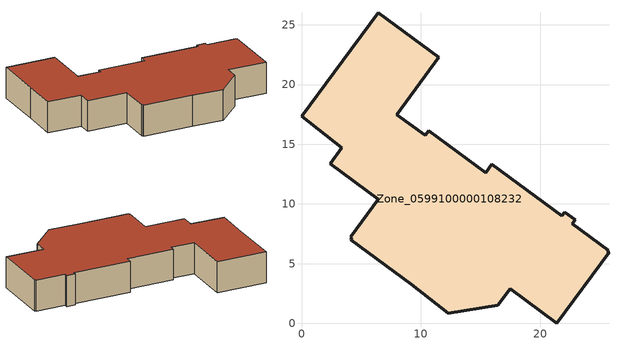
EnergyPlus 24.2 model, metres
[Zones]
Zone_0599100000108232
 floor ground (C_G): 17.48,2.88 16.43,1.5 12.28,0.86 9.18,3.29 4.11,7.01 4.21,7.16 4.12,7.24 6.45,10.4 2.4,13.38 3.38,14.72 0,17.34 2.76,21.03 6.43,26.02 11.51,22.29 7.98,17.49 10.36,15.74 10.66,16.15 15.44,12.63 15.94,13.31 21.81,8.99 22.05,9.31 22.93,8.66 22.69,8.34 25.69,6.13 25.61,6.03 25.76,5.93 21.4,0 z0
 wall outside (C_F): 22.69,8.34 22.93,8.66 22.05,9.31 21.81,8.99 15.94,13.31 15.44,12.63 10.66,16.15 10.36,15.74 7.98,17.49 11.51,22.29 6.43,26.02 2.76,21.03 0,17.34 3.38,14.72 2.4,13.38 6.45,10.4 4.12,7.24 4.21,7.16 4.11,7.01 9.18,3.29 12.28,0.86 16.43,1.5 17.48,2.88 21.4,0 25.76,5.93 25.61,6.03 25.69,6.13 22.69,8.34 z0:3.9
 roof outside (C_R): 25.76,5.93 25.61,6.03 25.69,6.13 22.69,8.34 22.93,8.66 22.05,9.31 21.81,8.99 15.94,13.31 15.44,12.63 10.66,16.15 10.36,15.74 7.98,17.49 11.51,22.29 6.43,26.02 2.76,21.03 0,17.34 3.38,14.72 2.4,13.38 6.45,10.4 4.12,7.24 4.21,7.16 4.11,7.01 9.18,3.29 12.28,0.86 16.43,1.5 17.48,2.88 21.4,0 z3.9
[BUILDING]
Pand.0599100000108232: North Axis=0; Terrain=City; Loads Convergence Tolerance Value=0.04; Temperature Convergence Tolerance Value=0.4; Solar Distribution=FullExterior; Maximum Number of Warmup Days=25; Minimum Number of Warmup Days=1
[Site:Location]
Rotterdam.The.Hague.AP_ZH_NLD Design_Conditions: Latitude=51.96; Longitude=4.45; Time Zone=1; Elevation=-4.5
[SITE:GROUNDTEMPERATURE:BUILDINGSURFACE]
18, 18, 18, 18, 18, 18, 18, 18, 18, 18, 18, 18
[MATERIAL] Thermal Absorptance=0.9; Solar Absorptance=0.7; Visible Absorptance=0.7
Name | Roughness | Thickness | Conductivity | Density | Specific Heat
G.D.1965 | MediumSmooth | 0.15 | 1 | 540 | 1210
F.D.1965 | Rough | 0.3 | 0.857143 | 1920 | 840
R.D.1965 | MediumRough | 0.2 | 0.08 | 1500 | 1000
[CONSTRUCTION]
C_G: G.D.1965
C_F: F.D.1965
C_R: R.D.1965
[ZONE]
Zone_0599100000108232: Type=1; Multiplier=1; Ceiling Height=Autocalculate; Volume=Autocalculate; Floor Area=autocalculate; Part of Total Floor Area=Yes
[ZONEINFILTRATION:DESIGNFLOWRATE]
Infil_Zone_0599100000108232: Zone or ZoneList or Space or SpaceList=Zone_0599100000108232; Schedule=AlwaysOn; Design Flow Rate Calculation Method=Flow/Area; Flow Rate per Floor Area=0.0042; Constant Term Coefficient=1; Temperature Term Coefficient=0; Velocity Term Coefficient=0; Velocity Squared Term Coefficient=0
[HVACTEMPLATE:ZONE:IDEALLOADSAIRSYSTEM]
Zone_0599100000108232: Maximum Heating Supply Air Temperature=50; Minimum Cooling Supply Air Temperature=13; Maximum Heating Supply Air Humidity Ratio=0.0156; Minimum Cooling Supply Air Humidity Ratio=0.0077; Heating Limit=NoLimit; Cooling Limit=NoLimit; Dehumidification Control Type=ConstantSensibleHeatRatio; Cooling Sensible Heat Ratio=0.7; Dehumidification Setpoint=60; Humidification Control Type=None; Humidification Setpoint=30; Outdoor Air Method=None; Outdoor Air Flow Rate per Person=0.00944; Outdoor Air Flow Rate per Zone Floor Area=0; Outdoor Air Flow Rate per Zone=0; Demand Controlled Ventilation Type=None; Outdoor Air Economizer Type=NoEconomizer; Heat Recovery Type=None; Sensible Heat Recovery Effectiveness=0.7; Latent Heat Recovery Effectiveness=0.65
[ZONECONTROL:THERMOSTAT]
ThermostatControl_Zone_0599100000108232: Zone or ZoneList=Zone_0599100000108232; Control Type Schedule=DualSetpointControlType; Control 1=Thermostat_Zone_0599100000108232; Temperature Difference Between Cutout And Setpoint=0
[THERMOSTATSETPOINT:DUALSETPOINT]
Thermostat_Zone_0599100000108232: Heating Setpoint Temperature Schedule=HeatingSetpoint_Zone_0599100000108232; Cooling Setpoint Temperature Schedule=CoolingSetpoint_Zone_0599100000108232
[SCHEDULE:COMPACT]
HeatingSetpoint_Zone_0599100000108232: Through: 12/31, For: AllDays, Until: 24:00, 21
CoolingSetpoint_Zone_0599100000108232: Through: 12/31, For: AllDays, Until: 24:00, 24
DualSetpointControlType: Through: 12/31, For: AllDays, Until: 24:00, 4
AlwaysOn: Through: 12/31, For: AllDays, Until: 24:00, 1
